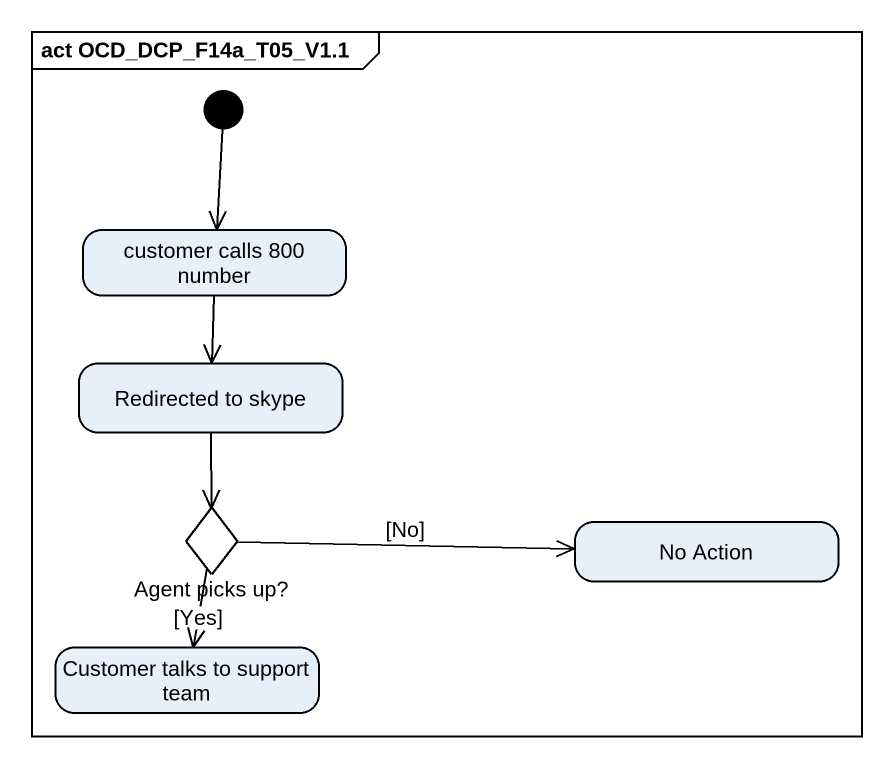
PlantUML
@startuml
mainframe act OCD_DCP_F14a_T05_V1.1
hide empty description
state "customer calls 800 number" as customer_calls_800_number
state "Redirected to skype" as Redirected_to_skype
state "Agent picks up?" as Agent_picks_up <<choice>>
state "No Action" as No_Action
state "Customer talks to support team" as Customer_talks_to_support
[*] --> customer_calls_800_number
customer_calls_800_number --> Redirected_to_skype
Redirected_to_skype --> Agent_picks_up
Agent_picks_up -right-> No_Action : [No]
Agent_picks_up --> Customer_talks_to_support : [Yes]
@enduml
